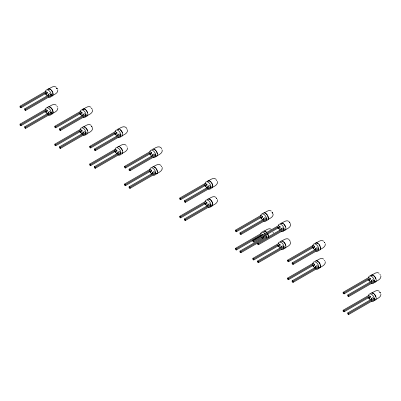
<?xml version="1.0" encoding="UTF-8"?>
<svg xmlns="http://www.w3.org/2000/svg" width="401" height="401" viewBox="0 0 401 401"><rect width="100%" height="100%" fill="white"/><g stroke="black" fill="none" stroke-linecap="round" stroke-linejoin="round"><path stroke-width="0.6" d="M290.169 223.537L290.123 223.101M380.444 293.321L380.359 292.77M380.95 294.299C381.005 297.201 377.672 298.374 375.647 299.522M56.837 88.39L56.767 88.03L56.792 88.35M272.149 212.43L272.084 212.069L272.104 212.395M324.319 242.119L324.254 242.369M273.126 233.066L273.161 232.189M92.105 127.353L92.035 126.711M56.877 88.431L56.857 88.1M91.704 108.255L91.644 108.501L91.618 108.17M91.644 126.435L91.618 126.104M126.526 128.641L126.5 128.31M379.963 274.56L379.942 274.229M379.963 292.494L379.587 291.958M290.123 241.643L290.123 241.036M56.917 88.476L56.942 88.18M91.684 126.48L91.704 126.185M289.728 222.755L289.753 222.46M289.728 240.69L289.753 240.394M324.379 242.495L324.404 242.199M380.003 292.54L380.028 292.244M91.719 126.531L91.784 126.28M161.367 148.806L161.433 148.555M161.367 166.475L161.433 166.22M289.768 222.806L289.833 222.555M289.768 240.74L289.833 240.485M380.043 292.59L380.108 292.339M20.05 106.18L45.599 91.428L47.273 92.39L47.273 93.448L45.92 94.225L45.158 93.789L20.962 107.759L20.05 107.232L20.05 106.18L20.962 106.706L45.158 92.736L45.92 93.172L47.273 92.39M48.12 94.446L49.473 93.664L51.148 94.631L51.148 95.684L25.599 110.435L24.687 109.909L24.687 108.851L48.882 94.887L48.12 94.446L48.12 95.498M24.687 108.851L25.599 109.383L51.148 94.631M52.561 95.458C54.752 94.395 58.351 92.801 57.819 89.704M48.817 106.912C50.832 105.543 54.015 103.227 56.431 105.232M20.05 124.109L45.599 109.358L47.273 110.325L47.273 111.378L45.92 112.16L45.158 111.724L20.962 125.693L20.05 125.162L20.05 124.109L20.962 124.636L45.158 110.666L45.92 111.107L47.273 110.325M48.12 112.38L49.473 111.598L51.148 112.561L51.148 113.618L25.599 128.365L24.687 127.839L24.687 126.786L48.882 112.816L48.12 112.38L48.12 113.433M24.687 126.786L25.599 127.312L51.148 112.561M52.561 113.393C54.671 112.285 58.16 110.892 57.849 107.879M83.092 109.333C85.258 108.09 88.345 105.333 91.002 107.227M54.817 126.25L80.365 111.498L82.035 112.465L82.035 113.518L80.681 114.3L79.924 113.859L55.729 127.829L54.817 127.302L54.817 126.25L55.729 126.776L79.924 112.806L80.681 113.242L82.035 112.465M82.887 114.516L84.24 113.739L85.914 114.701L85.914 115.754L60.361 130.505L59.448 129.979L59.448 128.927L83.649 114.957L82.887 114.516L82.887 115.573M59.448 128.927L60.361 129.453L85.914 114.701M87.323 115.533C89.518 114.47 93.112 112.871 92.581 109.774M83.583 126.982C85.598 125.613 88.781 123.297 91.197 125.307M54.817 144.18L80.365 129.433L82.035 130.395L82.035 131.448L80.681 132.23L79.924 131.794L55.729 145.763L54.817 145.237L54.817 144.18L55.729 144.711L79.924 130.741L80.681 131.177L82.035 130.395M82.887 132.45L84.24 131.668L85.914 132.636L85.914 133.688L60.361 148.44L59.448 147.914L59.448 146.856L83.649 132.886L82.887 132.45L82.887 133.503M59.448 146.856L60.361 147.383L85.914 132.636M87.814 133.182C89.954 132.24 93.087 130.571 92.581 127.708M118.465 129.187C120.501 127.573 124.195 125.378 126.485 127.874M89.699 146.39L115.247 131.638L116.917 132.601L116.917 133.658L115.563 134.435L114.806 133.999L90.611 147.969L89.699 147.443L89.699 146.39L90.611 146.916L114.806 132.947L115.563 133.383L116.917 132.601M117.769 134.656L119.122 133.874L120.796 134.841L120.796 135.894L95.243 150.646L94.33 150.119L94.33 149.062L118.531 135.097L117.769 134.656L117.769 135.708M94.33 149.062L95.243 149.593L120.796 134.841M122.205 135.668C124.4 134.606 127.994 133.012 127.463 129.914M118.465 146.851C120.49 145.362 123.914 143.102 126.285 145.342M89.699 164.054L115.247 149.302L116.917 150.27L116.917 151.322L115.563 152.104L114.806 151.663L90.611 165.633L89.699 165.107L89.699 164.054L90.611 164.58L114.806 150.611L115.563 151.047L116.917 150.27M117.769 152.32L119.122 151.543L120.796 152.505L120.796 153.558L95.243 168.31L94.33 167.783L94.33 166.731L118.531 152.761L117.769 152.32L117.769 153.377M94.33 166.731L95.243 167.257L120.796 152.505M122.205 153.337C124.32 152.23 127.804 150.836 127.493 147.819M153.232 149.257C155.262 147.643 158.961 145.448 161.252 147.944M124.46 166.46L150.009 151.708L151.683 152.676L151.683 153.728L150.33 154.51L149.573 154.069L125.373 168.039L124.46 167.513L124.46 166.46L125.373 166.986L149.573 153.017L150.33 153.453L151.683 152.676M152.535 154.726L153.889 153.949L155.558 154.911L155.558 155.964L130.009 170.716L129.097 170.189L129.097 169.137L153.292 155.167L152.535 154.726L152.535 155.783M129.097 169.137L130.009 169.663L155.558 154.911M153.232 166.926C155.257 165.438 158.681 163.177 161.052 165.418M124.46 184.124L150.009 169.372L151.683 170.34L151.683 171.392L150.33 172.174L149.573 171.733L125.373 185.703L124.46 185.177L124.46 184.124L125.373 184.65L149.573 170.681L150.33 171.122L151.683 170.34M152.535 172.395L153.889 171.613L155.558 172.575L155.558 173.633L130.009 188.38L129.097 187.853L129.097 186.801L153.292 172.831L152.535 172.395L152.535 173.448M129.097 186.801L130.009 187.327L155.558 172.575M208.014 181.187C210.174 179.728 213.768 177.006 216.324 179.397M179.738 198.104L205.287 183.352L206.961 184.32L206.961 185.372L205.608 186.154L204.846 185.718L180.65 199.683L179.738 199.157L179.738 198.104L180.65 198.63L204.846 184.66L205.608 185.102L206.961 184.32M216.675 180.51L216.71 180.199M207.808 186.375L209.162 185.593L210.836 186.555L210.836 187.613L185.287 202.36L184.375 201.833L184.375 200.781L208.57 186.811L207.808 186.375L207.808 187.427M184.375 200.781L185.287 201.307L210.836 186.555M211.758 187.668C214.099 186.53 218.254 184.781 217.467 181.367M208.505 199.107C210.52 197.738 213.703 195.422 216.119 197.427M179.738 216.304L205.287 201.553L206.961 202.52L206.961 203.573L205.608 204.355L204.846 203.919L180.65 217.888L179.738 217.357L179.738 216.304L180.65 216.831L204.846 202.861L205.608 203.302L206.961 202.52M216.675 198.711L216.71 198.4M207.808 204.575L209.162 203.793L210.836 204.756L210.836 205.813L185.287 220.56L184.375 220.034L184.375 218.981L208.57 205.011L207.808 204.575L207.808 205.628M184.375 218.981L185.287 219.507L210.836 204.756M264.134 213.021C266.139 211.843 268.825 209.538 271.307 211.036M235.362 230.219L260.916 215.467L262.585 216.435L262.585 217.487L261.231 218.269L260.475 217.833L236.274 231.803L235.362 231.272L235.362 230.219L236.274 230.745L260.475 216.776L261.231 217.217L262.585 216.435M263.437 218.49L264.79 217.708L266.459 218.67L266.459 219.728L240.911 234.475L239.999 233.948L239.999 232.896L264.194 218.926L263.437 218.49L263.437 219.542M239.999 232.896L240.911 233.422L266.459 218.67M267.873 219.502C269.983 218.395 273.472 217.001 273.161 213.989M264.134 231.222C266.124 230.144 268.595 227.843 271.061 229.116M235.362 248.419L260.916 233.673L262.585 234.635L261.231 235.417L260.475 234.976L236.274 248.946L235.362 248.419L235.362 249.472L236.274 250.003L260.475 236.034L260.475 234.976M281.627 223.257C283.642 221.888 286.825 219.573 289.241 221.583M252.861 240.46L278.409 225.708L280.083 226.67L280.083 227.728L278.73 228.505L277.968 228.069L253.773 242.039L252.861 241.512L252.861 240.46L253.773 240.986L277.968 227.016L278.73 227.452L280.083 226.67M263.437 237.743L263.437 236.69L264.79 235.908L266.459 236.876L266.459 237.928M280.936 229.778L280.936 228.725L281.692 229.166L240.911 252.675L239.999 252.149L239.999 251.096L264.194 237.126L263.437 236.69M239.999 251.096L240.911 251.622L266.459 236.876M280.936 228.725L282.289 227.943L283.958 228.911L283.958 229.963L258.409 244.715L257.497 244.189L257.497 243.131L258.409 243.663L283.958 228.911M285.372 229.738C287.562 228.675 291.161 227.081 290.63 223.984M281.627 241.191C283.642 239.823 286.825 237.507 289.241 239.512M252.861 258.389L278.409 243.638L280.083 244.605L280.083 245.658L278.73 246.44L277.968 246.003L253.773 259.968L252.861 259.442L252.861 258.389L253.773 258.916L277.968 244.946L278.73 245.387L280.083 244.605M280.936 246.66L282.289 245.878L283.958 246.841L283.958 247.898L258.409 262.645L257.497 262.119L257.497 261.066L281.692 247.096L280.936 246.66L280.936 247.713M257.497 261.066L258.409 261.592L283.958 246.841M285.372 247.673C287.482 246.565 290.971 245.171 290.66 242.159M315.787 243.277C317.958 242.034 321.046 239.282 323.697 241.171M287.512 260.194L313.061 245.442L314.735 246.409L314.735 247.462L313.382 248.244L312.62 247.808L288.424 261.778L287.512 261.246L287.512 260.194L288.424 260.72L312.62 246.75L313.382 247.191L314.735 246.409M315.582 248.465L316.935 247.683L318.61 248.645L318.61 249.703L293.061 264.449L292.149 263.923L292.149 262.871L316.344 248.901L315.582 248.465L315.582 249.517M292.149 262.871L293.061 263.397L318.61 248.645M320.023 249.477C322.214 248.414 325.812 246.821 325.281 243.723M316.279 260.926C318.294 259.653 321.241 257.327 323.697 259.106M287.512 278.129L313.061 263.377L314.735 264.344L314.735 265.397L313.382 266.179L312.62 265.738L288.424 279.708L287.512 279.181L287.512 278.129L288.424 278.655L312.62 264.685L313.382 265.121L314.735 264.344M315.582 266.394L316.935 265.617L318.61 266.58L318.61 267.632L293.061 282.384L292.149 281.858L292.149 280.805L316.344 266.835L315.582 266.394L315.582 267.452M292.149 280.805L293.061 281.332L318.61 266.58M320.023 267.412C322.214 266.349 325.812 264.75 325.281 261.652M371.411 275.392C373.587 274.244 376.394 271.532 379.08 273.126M343.136 292.309L368.684 277.557L370.359 278.525L370.359 279.577L369.005 280.359L368.243 279.918L344.048 293.888L343.136 293.362L343.136 292.309L344.048 292.835L368.243 278.865L369.005 279.307L370.359 278.525M371.211 280.58L372.559 279.798L374.233 280.76L374.233 281.813L348.685 296.565L347.772 296.038L347.772 294.986L371.968 281.016L371.211 280.58L371.211 281.632M347.772 294.986L348.685 295.512L374.233 280.76M371.902 293.041C373.917 291.768 376.865 289.442 379.321 291.221M343.136 310.244L368.684 295.492L370.359 296.454L370.359 297.512L369.005 298.289L368.243 297.853L344.048 311.823L343.136 311.296L343.136 310.244L344.048 310.77L368.243 296.8L369.005 297.236L370.359 296.454M371.211 298.509L372.559 297.727L374.233 298.695L374.233 299.748L348.685 314.499L347.772 313.973L347.772 312.92L371.968 298.951L371.211 298.509L371.211 299.562M347.772 312.92L348.685 313.447L374.233 298.695M161.433 148.921L161.683 148.992M161.433 166.585L161.683 166.656M216.705 180.565L216.73 180.62M57.042 88.696L57.313 88.821L57.062 88.751M57.042 106.626L57.338 106.872L57.077 106.746M324.504 242.71L324.77 242.841M324.504 260.645L324.8 260.886L324.539 260.76M272.379 212.796L272.67 213.091L272.399 212.911M289.311 222.174L289.667 222.38M272.394 212.856L272.655 212.981M56.235 87.157C53.584 85.263 50.496 88.014 48.326 89.263A3.744 2.16 60 0 1 48.586 89.147M272.404 212.966L272.675 213.197M216.63 198.31L216.365 198.099L216.435 198.45M272.474 212.525L272.625 212.866M380.359 274.84L380.449 275.286M126.916 128.916L127.012 129.368M126.916 146.586L127.002 146.926M92.035 108.781L92.13 109.227M217.467 199.568C218.254 202.981 214.099 204.731 211.758 205.868A3.744 2.16 60 0 1 211.497 205.984M162.189 167.387C162.976 170.796 158.821 172.55 156.48 173.688A3.744 2.16 60 0 0 156.711 173.523M162.23 149.984C162.776 153.317 158.716 154.821 156.48 156.024A3.744 2.16 60 0 0 156.711 155.854M380.935 276.078C381.246 279.322 377.316 280.62 375.156 281.873A3.744 2.16 60 0 0 375.381 281.708M369.005 279.307L369.005 280.359M369.005 297.236L369.005 298.289M368.243 278.865L368.243 279.918M368.243 296.8L368.243 297.853M348.685 295.512L348.685 296.565M348.685 313.447L348.685 314.499M344.048 292.835L344.048 293.888M344.048 310.77L344.048 311.823M313.382 247.191L313.382 248.244M313.382 265.121L313.382 266.179M312.62 246.75L312.62 247.808M312.62 264.685L312.62 265.738M293.061 263.397L293.061 264.449M293.061 281.332L293.061 282.384M288.424 260.72L288.424 261.778M288.424 278.655L288.424 279.708M278.73 227.452L278.73 228.505M278.73 245.387L278.73 246.44M277.968 227.016L277.968 228.069M277.968 244.946L277.968 246.003M261.231 217.217L261.231 218.269M260.475 216.776L260.475 217.833M258.409 243.663L258.409 244.715M258.409 261.592L258.409 262.645M253.773 240.986L253.773 242.039M253.773 258.916L253.773 259.968M240.911 233.422L240.911 234.475M240.911 251.622L240.911 252.675M236.274 230.745L236.274 231.803M236.274 248.946L236.274 250.003M205.608 185.102L205.608 186.154M205.608 203.302L205.608 204.355M204.846 184.66L204.846 185.718M204.846 202.861L204.846 203.919M185.287 201.307L185.287 202.36M185.287 219.507L185.287 220.56M180.65 198.63L180.65 199.683M180.65 216.831L180.65 217.888M150.33 153.453L150.33 154.51M150.33 171.122L150.33 172.174M149.573 153.017L149.573 154.069M149.573 170.681L149.573 171.733M130.009 169.663L130.009 170.716M130.009 187.327L130.009 188.38M125.373 166.986L125.373 168.039M125.373 184.65L125.373 185.703M115.563 133.383L115.563 134.435M115.563 151.047L115.563 152.104M114.806 132.947L114.806 133.999M114.806 150.611L114.806 151.663M95.243 149.593L95.243 150.646M95.243 167.257L95.243 168.31M90.611 146.916L90.611 147.969M90.611 164.58L90.611 165.633M80.681 113.242L80.681 114.3M80.681 131.177L80.681 132.23M79.924 112.806L79.924 113.859M79.924 130.741L79.924 131.794M60.361 129.453L60.361 130.505M60.361 147.383L60.361 148.44M55.729 126.776L55.729 127.829M55.729 144.711L55.729 145.763M45.92 93.172L45.92 94.225M45.92 111.107L45.92 112.16M45.158 92.736L45.158 93.789M45.158 110.666L45.158 111.724M25.599 109.383L25.599 110.435M25.599 127.312L25.599 128.365M20.962 106.706L20.962 107.759M20.962 124.636L20.962 125.693M368.539 295.808A4.13 2.386 60 0 1 371.567 294.314A4.13 2.386 60 0 1 374.379 299.432A4.13 2.386 60 0 1 371.351 300.925M370.243 299.983A4.13 2.386 60 0 1 368.875 297.702M370.629 293.627A4.13 2.386 60 0 1 375.426 295.507A4.13 2.386 60 0 1 374.298 300.314M372.273 293.156A3.744 2.16 60 0 1 372.94 293.337M373.286 293.512A3.744 2.16 60 0 1 373.632 293.738M374.298 294.329A3.744 2.16 60 0 1 375.381 295.918M375.577 296.359A3.744 2.16 60 0 1 375.727 296.81M149.869 169.693A4.13 2.386 60 0 1 152.766 168.119A4.13 2.386 60 0 1 155.703 173.016A4.13 2.386 60 0 1 153.057 175.016M151.924 174.224A4.13 2.386 60 0 1 150.205 171.588M151.959 167.508A4.13 2.386 60 0 1 156.475 168.926A4.13 2.386 60 0 1 156.3 174.174M154.265 167.222A3.744 2.16 60 0 1 154.611 167.392M154.956 167.618A3.744 2.16 60 0 1 155.623 168.209M156.22 168.956A3.744 2.16 60 0 1 156.901 170.245M157.057 170.691A3.744 2.16 60 0 1 157.232 171.563M45.468 92.19A4.13 2.386 60 0 1 48.23 90.105A4.13 2.386 60 0 1 51.293 95.222A4.13 2.386 60 0 1 48.265 96.862M47.158 95.914A4.13 2.386 60 0 1 45.789 93.639M47.544 89.563A4.13 2.386 60 0 1 52.205 91.212A4.13 2.386 60 0 1 51.564 96.27M49.188 89.092A3.744 2.16 60 0 1 49.854 89.273M50.2 89.448A3.744 2.16 60 0 1 50.541 89.674M51.523 90.621A3.744 2.16 60 0 1 52.07 91.423M52.295 91.854A3.744 2.16 60 0 1 52.491 92.295M52.757 93.187A3.744 2.16 60 0 1 52.757 94.766M52.491 95.353A3.744 2.16 60 0 1 51.809 95.854M278.269 226.024A4.13 2.386 60 0 1 281.296 224.53A4.13 2.386 60 0 1 284.103 229.648A4.13 2.386 60 0 1 281.076 231.141M279.968 230.194A4.13 2.386 60 0 1 278.805 228.41M280.354 223.843A4.13 2.386 60 0 1 285.151 225.723A4.13 2.386 60 0 1 284.023 230.53M281.136 223.542A3.744 2.16 60 0 1 281.397 223.427M281.998 223.372A3.744 2.16 60 0 1 282.665 223.552M283.011 223.728A3.744 2.16 60 0 1 283.357 223.953M284.023 224.545A3.744 2.16 60 0 1 284.334 224.901M284.62 225.287A3.744 2.16 60 0 1 285.457 227.021M115.102 131.954A4.13 2.386 60 0 1 118.13 130.46A4.13 2.386 60 0 1 120.937 135.578A4.13 2.386 60 0 1 117.909 137.072M116.801 136.124A4.13 2.386 60 0 1 115.638 134.34M117.192 129.774A4.13 2.386 60 0 1 121.854 131.423A4.13 2.386 60 0 1 121.207 136.48M118.521 129.302A3.744 2.16 60 0 1 118.831 129.302M120.19 129.884A3.744 2.16 60 0 1 121.458 131.217M121.719 131.633A3.744 2.16 60 0 1 121.944 132.064M122.135 132.505A3.744 2.16 60 0 1 122.29 132.957M122.29 135.292A3.744 2.16 60 0 1 122.135 135.563M278.269 243.958A4.13 2.386 60 0 1 281.166 242.384A4.13 2.386 60 0 1 284.103 247.287A4.13 2.386 60 0 1 281.457 249.282M279.968 248.129A4.13 2.386 60 0 1 278.605 245.853M280.219 242.109A4.13 2.386 60 0 1 285.016 243.422A4.13 2.386 60 0 1 284.023 248.46M282.665 241.487A3.744 2.16 60 0 1 283.011 241.658M283.692 242.159A3.744 2.16 60 0 1 284.334 242.831M284.62 243.222A3.744 2.16 60 0 1 285.111 244.069M285.301 244.51A3.744 2.16 60 0 1 285.567 245.397M285.457 247.297A3.744 2.16 60 0 1 285.301 247.567M80.22 129.749A4.13 2.386 60 0 1 83.248 128.255A4.13 2.386 60 0 1 86.055 133.373A4.13 2.386 60 0 1 83.027 134.866M82.275 134.285A4.13 2.386 60 0 1 80.556 131.643M82.31 127.568A4.13 2.386 60 0 1 87.102 129.448A4.13 2.386 60 0 1 85.979 134.255M84.28 127.157A3.744 2.16 60 0 1 84.616 127.277M85.649 127.949A3.744 2.16 60 0 1 87.062 129.859M87.253 130.3A3.744 2.16 60 0 1 87.408 130.746M205.142 183.673A4.13 2.386 60 0 1 208.169 182.174A4.13 2.386 60 0 1 210.981 187.292A4.13 2.386 60 0 1 207.954 188.791M207.202 188.209A4.13 2.386 60 0 1 205.678 186.059M207.638 180.981A4.13 2.386 60 0 1 212.154 183.613A4.13 2.386 60 0 1 211.252 188.199M207.232 181.493A4.13 2.386 60 0 1 207.412 181.207M208.274 181.077A3.744 2.16 60 0 1 208.876 181.021M209.543 181.202A3.744 2.16 60 0 1 209.888 181.372M210.229 181.598A3.744 2.16 60 0 1 210.901 182.189M211.497 182.936A3.744 2.16 60 0 1 211.758 183.347M211.984 183.783A3.744 2.16 60 0 1 212.179 184.224M212.329 184.671A3.744 2.16 60 0 1 212.51 185.543M212.44 186.696A3.744 2.16 60 0 1 212.329 187.011M368.539 277.878A4.13 2.386 60 0 1 371.567 276.379A4.13 2.386 60 0 1 374.379 281.497A4.13 2.386 60 0 1 371.351 282.991M370.243 282.048A4.13 2.386 60 0 1 369.075 280.264M370.629 275.693A4.13 2.386 60 0 1 375.291 277.342A4.13 2.386 60 0 1 374.649 282.404M370.99 275.783A3.744 2.16 60 0 1 371.186 275.562M371.672 275.281A3.744 2.16 60 0 1 372.599 275.286M373.632 275.803A3.744 2.16 60 0 1 374.895 277.141M375.156 277.552A3.744 2.16 60 0 1 375.381 277.983M375.577 278.429A3.744 2.16 60 0 1 375.727 278.875M375.727 281.216A3.744 2.16 60 0 1 375.577 281.482M260.77 215.788A4.13 2.386 60 0 1 263.798 214.294A4.13 2.386 60 0 1 266.605 219.407A4.13 2.386 60 0 1 263.577 220.906M262.47 219.959A4.13 2.386 60 0 1 261.307 218.174M262.72 213.939A4.13 2.386 60 0 1 267.377 215.026A4.13 2.386 60 0 1 266.876 220.314M265.166 213.317A3.744 2.16 60 0 1 266.199 213.989M266.525 214.304A3.744 2.16 60 0 1 267.121 215.051M267.612 215.898A3.744 2.16 60 0 1 267.958 216.786M268.068 217.232A3.744 2.16 60 0 1 268.068 218.811M312.925 246.209A4.13 2.386 60 0 1 315.692 244.124A4.13 2.386 60 0 1 318.755 249.237A4.13 2.386 60 0 1 315.727 250.881M314.615 249.933A4.13 2.386 60 0 1 313.251 247.658M315.006 243.582A4.13 2.386 60 0 1 319.667 245.227A4.13 2.386 60 0 1 319.026 250.289M316.65 243.111A3.744 2.16 60 0 1 316.975 243.171M317.316 243.292A3.744 2.16 60 0 1 318.003 243.688M318.98 244.635A3.744 2.16 60 0 1 319.532 245.437M319.757 245.873A3.744 2.16 60 0 1 319.953 246.314M320.214 247.201A3.744 2.16 60 0 1 320.214 248.785M312.915 263.693A4.13 2.386 60 0 1 315.943 262.199A4.13 2.386 60 0 1 318.755 267.317A4.13 2.386 60 0 1 315.727 268.81M314.975 268.229A4.13 2.386 60 0 1 313.251 265.587M315.186 261.231A4.13 2.386 60 0 1 319.928 263.632A4.13 2.386 60 0 1 318.675 268.199M316.975 261.106A3.744 2.16 60 0 1 317.316 261.221M317.662 261.397A3.744 2.16 60 0 1 318.003 261.622M318.675 262.214A3.744 2.16 60 0 1 319.953 264.249M320.214 265.136A3.744 2.16 60 0 1 320.214 266.72M319.953 267.302A3.744 2.16 60 0 1 319.757 267.522M319.532 267.693A3.744 2.16 60 0 1 319.271 267.808M45.453 109.679A4.13 2.386 60 0 1 48.481 108.18A4.13 2.386 60 0 1 51.293 113.298A4.13 2.386 60 0 1 48.265 114.796M47.513 114.215A4.13 2.386 60 0 1 45.789 111.573M47.724 107.212A4.13 2.386 60 0 1 52.466 109.618A4.13 2.386 60 0 1 51.213 114.18M47.408 107.829A4.13 2.386 60 0 1 47.544 107.498M49.513 107.087A3.744 2.16 60 0 1 49.854 107.207M50.2 107.378A3.744 2.16 60 0 1 50.541 107.603M50.882 107.879A3.744 2.16 60 0 1 52.641 110.676M52.757 111.117A3.744 2.16 60 0 1 52.757 112.701M52.491 113.288A3.744 2.16 60 0 1 52.295 113.508M52.07 113.673A3.744 2.16 60 0 1 51.809 113.789M115.102 149.618A4.13 2.386 60 0 1 118.13 148.124A4.13 2.386 60 0 1 120.937 153.242A4.13 2.386 60 0 1 117.909 154.736M116.801 153.794A4.13 2.386 60 0 1 115.638 152.004M117.192 147.438A4.13 2.386 60 0 1 121.854 149.087A4.13 2.386 60 0 1 121.207 154.144M120.19 147.548A3.744 2.16 60 0 1 121.458 148.881M121.719 149.297A3.744 2.16 60 0 1 121.944 149.728M122.135 150.174A3.744 2.16 60 0 1 122.29 150.621M122.29 152.956A3.744 2.16 60 0 1 122.135 153.227M262.825 238.525A4.13 2.386 60 0 1 261.823 237.317M260.77 233.989A4.13 2.386 60 0 1 264.906 233.437M265.828 234.74A4.13 2.386 60 0 1 266.565 238.024M262.72 232.139A4.13 2.386 60 0 1 262.861 231.808M263.041 231.522A4.13 2.386 60 0 1 266.73 232.385M267.652 233.688A4.13 2.386 60 0 1 268.304 237.352M264.825 231.397A3.744 2.16 60 0 1 265.166 231.517M265.512 231.688A3.744 2.16 60 0 1 265.858 231.913M266.199 232.189A3.744 2.16 60 0 1 266.525 232.505M267.612 234.099A3.744 2.16 60 0 1 267.958 234.986M268.068 235.432A3.744 2.16 60 0 1 268.068 237.011M149.869 152.024A4.13 2.386 60 0 1 152.766 150.455A4.13 2.386 60 0 1 155.703 155.352A4.13 2.386 60 0 1 153.057 157.352M151.924 156.56A4.13 2.386 60 0 1 150.405 154.415M151.959 149.844A4.13 2.386 60 0 1 156.475 151.262A4.13 2.386 60 0 1 156.3 156.51M154.265 149.553A3.744 2.16 60 0 1 154.611 149.728M154.956 149.954A3.744 2.16 60 0 1 155.623 150.545M156.22 151.287A3.744 2.16 60 0 1 156.901 152.58M157.057 153.027A3.744 2.16 60 0 1 157.232 153.899M205.142 201.873A4.13 2.386 60 0 1 208.044 200.299A4.13 2.386 60 0 1 210.976 205.202A4.13 2.386 60 0 1 208.335 207.197M207.202 206.41A4.13 2.386 60 0 1 205.477 203.768M207.412 199.407A4.13 2.386 60 0 1 212.154 201.813A4.13 2.386 60 0 1 210.901 206.375M207.788 199.558A3.744 2.16 60 0 1 208.014 199.387M209.543 199.402A3.744 2.16 60 0 1 210.229 199.798M210.57 200.074A3.744 2.16 60 0 1 210.901 200.39M211.207 200.746A3.744 2.16 60 0 1 211.758 201.548M211.984 201.984A3.744 2.16 60 0 1 212.179 202.425M212.329 202.871A3.744 2.16 60 0 1 212.51 203.743M212.51 204.545A3.744 2.16 60 0 1 212.329 205.212M212.179 205.482A3.744 2.16 60 0 1 211.984 205.703M80.23 112.26A4.13 2.386 60 0 1 82.992 110.175A4.13 2.386 60 0 1 86.06 115.293A4.13 2.386 60 0 1 83.027 116.932M81.919 115.989A4.13 2.386 60 0 1 80.756 114.2M82.31 109.633A4.13 2.386 60 0 1 87.102 111.518A4.13 2.386 60 0 1 85.979 116.32M82.671 109.724A3.744 2.16 60 0 1 82.862 109.503M83.353 109.217A3.744 2.16 60 0 1 83.639 109.162M83.949 109.167A3.744 2.16 60 0 1 84.28 109.227M84.962 109.518A3.744 2.16 60 0 1 85.308 109.744M85.974 110.335A3.744 2.16 60 0 1 86.576 111.077M86.837 111.493A3.744 2.16 60 0 1 87.062 111.924M87.253 112.37A3.744 2.16 60 0 1 87.408 112.816M87.408 115.152A3.744 2.16 60 0 1 87.253 115.423M87.062 115.643A3.744 2.16 60 0 1 86.837 115.814"/></g></svg>
